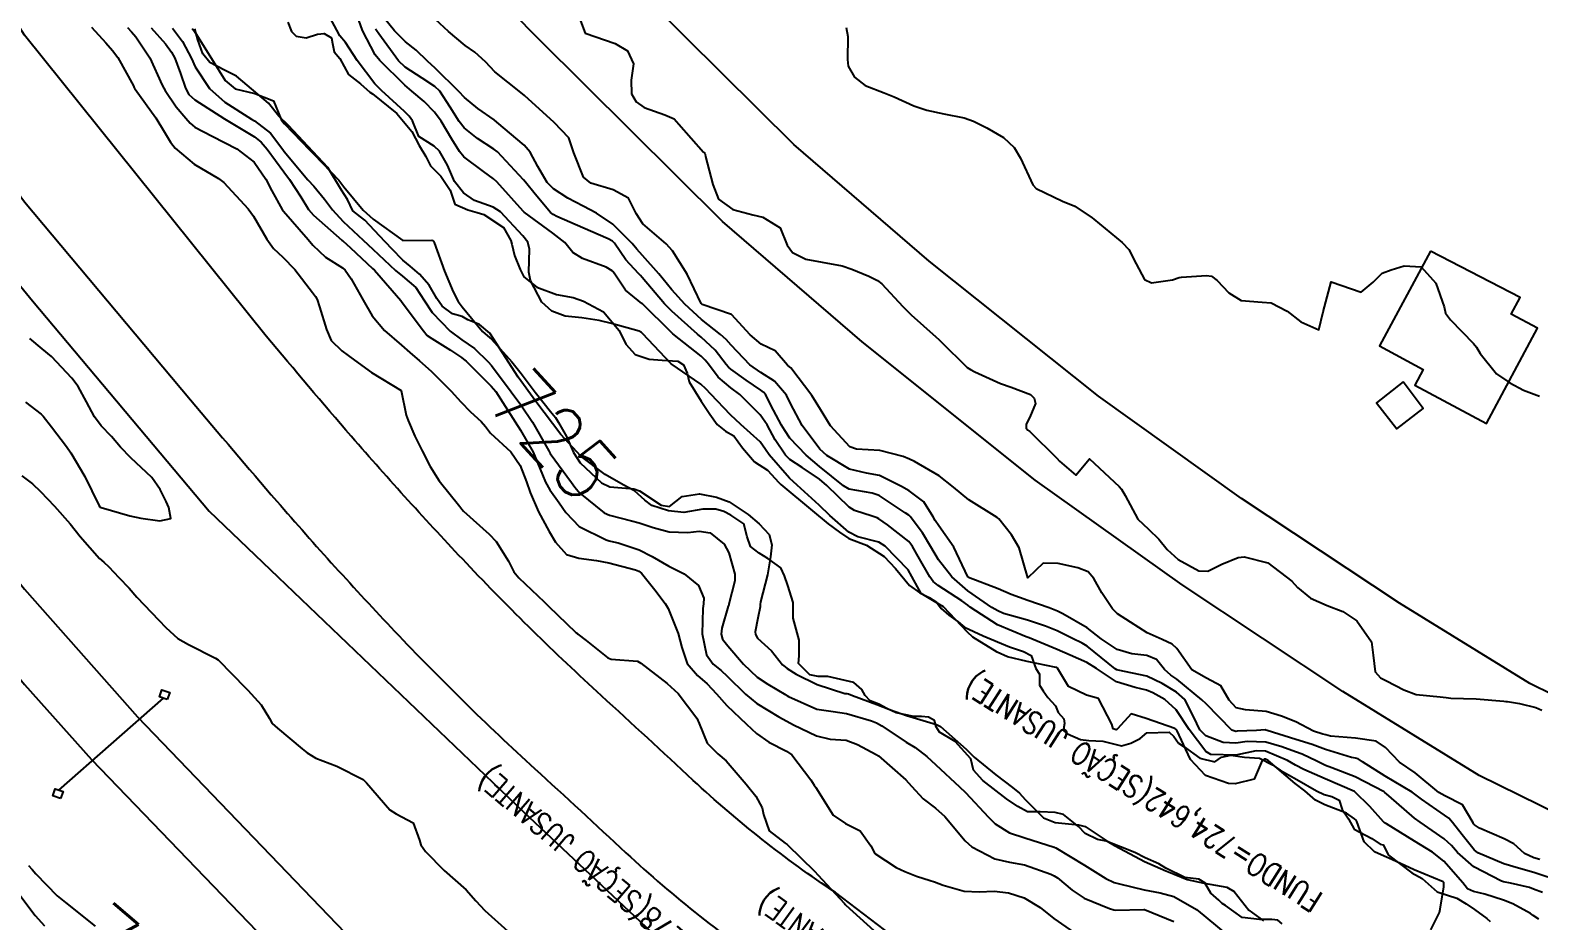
# Model space of a CAD drawing. Header units: metres. Extents: x 307586 to 320046, y 7427249 to 7434250.
# Drawn here: x 314545.3 to 314646, y 7432156.1 to 7432215.6 of the extents above; entities that cross this region are included whole.
import ezdxf
from ezdxf.enums import TextEntityAlignment as Align

# ---------------------------------------------------------------- set-up
doc = ezdxf.new("R2010")
doc.units = ezdxf.units.M
doc.header["$MEASUREMENT"] = 0
for name, color, linetype in [('Cotas', 45, 'Continuous'), ('Curvas de Nivel 1m', 11, 'Continuous'), ('Curvas de Nivel 5m', 15, 'Continuous'), ('Divisa', 42, 'FENCELINE2'), ('Edificações', 30, 'Continuous'), ('Hidrografia', 140, 'Continuous'), ('Linha Férrea', 20, 'Continuous'), ('Portico', 45, 'Continuous'), ('TEXTO', 45, 'Continuous'), ('Vias Primárias', 230, 'Continuous')]:
    doc.layers.add(name, color=color, linetype=linetype)
doc.styles.add('ROMANS', font='romans', dxfattribs={"height": 0.2})
doc.styles.add('Style-STANDARD', font='STANDARD.shx')
doc.linetypes.add('FENCELINE2', pattern='A,0.25,-0.1,[132,ltypeshp.shx,S=0.1,R=0,X=-0.1,Y=0],-0.1,1', length=1.45)

msp = doc.modelspace()

# ---------------------------------------------------------------- linework, layer by layer
at = {"layer": 'Curvas de Nivel 1m', "flags": 128}
for points, elevation in [([(314638.8, 7432155.51), (314639.39, 7432156.68), (314639.43, 7432156.89), (314639.66, 7432158.38), (314639.67, 7432158.68), (314639.63, 7432158.72), (314637.68, 7432159.53), (314636.19, 7432160.21), (314635.69, 7432160.44), (314635.05, 7432160.73), (314634.34, 7432161.38), (314633.86, 7432162.75), (314633.81, 7432162.84), (314633.71, 7432162.92), (314633.18, 7432163.3), (314631.72, 7432163.86), (314631.11, 7432164.16), (314630.38, 7432164.79), (314629.74, 7432165.28), (314627.93, 7432166.82), (314627.76, 7432166.91), (314627.68, 7432166.91), (314627.55, 7432166.82), (314627, 7432165.58), (314625.74, 7432165.25), (314625.3, 7432165.29), (314623.75, 7432165.81), (314622.75, 7432166.88), (314621.83, 7432168.84), (314621.8, 7432168.89), (314621.78, 7432168.91), (314621.71, 7432168.96), (314619.79, 7432169.63), (314618.8, 7432169.93), (314617.89, 7432168.94), (314617.84, 7432168.88), (314617.78, 7432168.86), (314617.6, 7432168.94), (314617.49, 7432169.24), (314616.62, 7432170.95), (314615.82, 7432171.19), (314614.6, 7432171.75), (314613.88, 7432172.99), (314613.85, 7432173.01), (314613.83, 7432173.02), (314613.79, 7432173.03), (314611.84, 7432173.42), (314610.54, 7432173.73), (314609.84, 7432174.04), (314608.23, 7432175.06), (314607.86, 7432175.38), (314606.27, 7432177.08), (314605.89, 7432177.31), (314604.76, 7432177.96), (314604.15, 7432179.11), (314603.91, 7432179.55), (314602.37, 7432181.13), (314601.94, 7432181.39), (314600.55, 7432181.76), (314599.94, 7432182.05), (314598.66, 7432183.17), (314597.96, 7432183.87), (314596.5, 7432185.19), (314595.98, 7432185.67), (314594.61, 7432187.22), (314594.37, 7432187.59), (314594.01, 7432188.09), (314592.73, 7432189.24), (314592.03, 7432189.89), (314590.73, 7432191.27), (314590.4, 7432191.62), (314590.06, 7432191.94), (314588.07, 7432193.3), (314586.17, 7432195.32), (314586.09, 7432195.39), (314585.94, 7432195.48), (314584.1, 7432196), (314583.26, 7432196.2), (314582.11, 7432196.36), (314581, 7432196.49), (314580.11, 7432196.81), (314579.44, 7432197.41), (314578.69, 7432198.86), (314578.58, 7432199.42), (314578.62, 7432200.95), (314578.51, 7432201.42), (314578.17, 7432201.84), (314576.67, 7432203.44), (314576.2, 7432203.76), (314574.95, 7432204.21), (314574.21, 7432204.71), (314573.6, 7432205.48), (314573.14, 7432206.57), (314572.6, 7432207.49), (314572.25, 7432207.83), (314571.22, 7432208.48), (314570.8, 7432209.51), (314570.59, 7432209.84), (314570.27, 7432210.14), (314568.74, 7432211.54), (314568.29, 7432211.99), (314567.1, 7432213.55), (314566.32, 7432214.75), (314565.96, 7432215.2), (314565.76, 7432215.57), (314565.01, 7432216.93)], 724), ([(314647.5, 7432158.75), (314645.67, 7432159.34), (314644.66, 7432159.63), (314643.68, 7432159.93), (314641.95, 7432160.65), (314641.69, 7432160.85), (314640.89, 7432161.85), (314640.25, 7432162.67), (314640, 7432162.96), (314639.72, 7432163.17), (314638.18, 7432164.24), (314637.73, 7432164.58), (314637.55, 7432164.7), (314635.75, 7432165.78), (314634.23, 7432166.74), (314633.95, 7432166.93), (314633.77, 7432166.98), (314633.51, 7432167.01), (314631.77, 7432167.56), (314630.87, 7432167.88), (314629.78, 7432168.22), (314627.88, 7432168.82), (314627.78, 7432168.85), (314627.75, 7432168.86), (314627.15, 7432168.83), (314625.86, 7432168.77), (314625.78, 7432168.76), (314625.71, 7432168.77), (314625.51, 7432168.84), (314623.81, 7432170.6), (314623.52, 7432170.87), (314621.83, 7432172.25), (314621.44, 7432172.51), (314621.02, 7432172.9), (314620.48, 7432173.55), (314619.84, 7432173.83), (314618.83, 7432173.95), (314617.85, 7432174.23), (314616.79, 7432174.95), (314615.86, 7432175.68), (314614.24, 7432176.62), (314613.88, 7432176.78), (314613.31, 7432177), (314611.89, 7432177.49), (314610.78, 7432177.91), (314609.9, 7432178.28), (314607.92, 7432179.04), (314607.9, 7432179.05), (314607.88, 7432179.09), (314606.95, 7432181.07), (314605.95, 7432182.48), (314605.7, 7432182.83), (314605.57, 7432183.09), (314604.95, 7432184.09), (314603.97, 7432184.82), (314603.45, 7432185.12), (314601.98, 7432185.84), (314601.13, 7432186), (314599.99, 7432186.26), (314598.46, 7432187.18), (314598.01, 7432187.61), (314596.82, 7432189.19), (314596.04, 7432190.64), (314595.77, 7432191.2), (314594.98, 7432192.14), (314594.07, 7432192.72), (314593.32, 7432193.24), (314592.09, 7432194.55), (314591.76, 7432194.92), (314591.38, 7432195.26), (314590.11, 7432196.25), (314588.98, 7432197.29), (314588.13, 7432198.24), (314587.25, 7432199.31), (314586.16, 7432200.54), (314585.79, 7432200.96), (314585.48, 7432201.33), (314584.18, 7432202.63), (314583.09, 7432203.36), (314582.2, 7432203.82), (314581.17, 7432204.35), (314580.21, 7432204.97), (314579.8, 7432205.4), (314579.18, 7432206.46), (314578.66, 7432207.42), (314578.25, 7432207.89), (314576.44, 7432209.44), (314576.26, 7432209.58), (314575.17, 7432210.35), (314574.28, 7432211.08), (314573.9, 7432211.47), (314572.31, 7432213.03), (314571.81, 7432213.5), (314571.04, 7432214.23), (314570.33, 7432214.8), (314569.61, 7432215.53), (314568.36, 7432217.06)], 727), ([(314581.58, 7432217.38), (314582.33, 7432215.37), (314584.33, 7432214.68), (314585.17, 7432214.19), (314585.56, 7432213.33), (314585.4, 7432212.23), (314585.42, 7432211.33), (314585.74, 7432210.79), (314586.27, 7432210.41), (314587.66, 7432209.92), (314588.27, 7432209.66), (314588.59, 7432209.3), (314590.24, 7432207.43), (314590.32, 7432207.36), (314590.35, 7432207.28), (314590.38, 7432207.13), (314590.86, 7432205.27), (314591.24, 7432204.3), (314592.2, 7432203.61), (314593.53, 7432203.24), (314594.19, 7432203.09), (314595.36, 7432202.38), (314595.83, 7432201.21), (314596.17, 7432200.74), (314597.07, 7432200.28), (314598.16, 7432200.08), (314599.49, 7432199.83), (314600.15, 7432199.61), (314601.28, 7432199.14), (314601.86, 7432198.85), (314602.14, 7432198.63), (314603.55, 7432197.12), (314604.11, 7432196.57), (314605.76, 7432195.09), (314605.94, 7432194.93), (314606.09, 7432194.78), (314607.85, 7432193.06), (314608.07, 7432192.91), (314608.36, 7432192.77), (314610.06, 7432191.99), (314610.77, 7432191.74), (314612.06, 7432191.26), (314612.31, 7432191.01), (314612.4, 7432190.65), (314612.03, 7432189.73), (314611.78, 7432189.26), (314611.78, 7432189.01), (314611.89, 7432188.88), (314612.02, 7432188.78), (314613.83, 7432186.99), (314614, 7432186.81), (314615.09, 7432185.87), (314616, 7432186.96), (314617.98, 7432185.12), (314618.15, 7432184.94), (314618.4, 7432184.5), (314619.24, 7432182.93), (314619.95, 7432182.26), (314620.63, 7432181.6), (314621.19, 7432180.9), (314621.92, 7432180.24), (314623.31, 7432179.48), (314623.91, 7432179.45), (314624.85, 7432179.92), (314625.93, 7432180.37), (314626.34, 7432180.42), (314627.92, 7432180.01), (314629.51, 7432178.8), (314629.9, 7432178.37), (314630.76, 7432177.66), (314631.89, 7432177.17), (314632.93, 7432176.76), (314633.87, 7432176.15), (314634.84, 7432174.74), (314634.96, 7432173.85), (314635.08, 7432172.73), (314635.45, 7432172.34), (314635.83, 7432172.13), (314637, 7432171.53), (314637.82, 7432171.23), (314639.43, 7432171.07), (314639.82, 7432171.02), (314640.13, 7432170.99), (314641.82, 7432170.94), (314643.67, 7432170.78), (314643.81, 7432170.76), (314643.93, 7432170.75), (314644.73, 7432170.62), (314645.81, 7432170.36), (314646.22, 7432170.18)], 728), ([(314646.07, 7432160.22), (314645.69, 7432160.31), (314645.06, 7432160.61), (314644.34, 7432161.26), (314643.7, 7432161.58), (314642.05, 7432162.3), (314641.71, 7432162.53), (314641.65, 7432162.59), (314641.62, 7432162.65), (314640.91, 7432163.85), (314639.73, 7432164.45), (314639.34, 7432164.68), (314637.75, 7432165.99), (314636.71, 7432166.71), (314635.77, 7432167.68), (314635.16, 7432168.12), (314633.78, 7432168.32), (314632.11, 7432168.44), (314631.78, 7432168.53), (314631.59, 7432168.58), (314630.97, 7432168.78), (314629.79, 7432169.41), (314628.83, 7432169.77), (314627.8, 7432170.08), (314626.43, 7432170.21), (314625.81, 7432170.34), (314625.34, 7432170.85), (314624.78, 7432171.81), (314623.83, 7432172.31), (314622.84, 7432172.88), (314621.85, 7432174.3), (314621.54, 7432174.59), (314620.87, 7432174.9), (314619.86, 7432175.34), (314618.75, 7432176.05), (314617.88, 7432176.62), (314617.54, 7432176.94), (314616.84, 7432178), (314616.3, 7432178.96), (314615.91, 7432179.41), (314615.22, 7432179.67), (314613.92, 7432179.98), (314612.92, 7432180), (314611.9, 7432179.01), (314611.31, 7432181.02), (314610.8, 7432181.88), (314609.95, 7432182.96), (314609.84, 7432183.04), (314607.96, 7432184.23), (314606.93, 7432185.07), (314605.98, 7432185.82), (314604.32, 7432186.78), (314604, 7432186.93), (314603.57, 7432187.11), (314602.01, 7432187.51), (314600.45, 7432187.6), (314600.01, 7432187.76), (314598.71, 7432189.17), (314598.04, 7432190.24), (314597.47, 7432191.19), (314596.07, 7432193.02), (314595.97, 7432193.1), (314595.85, 7432193.2), (314595.02, 7432194.16), (314594.09, 7432194.6), (314593.35, 7432195.24), (314592.11, 7432196.6), (314590.15, 7432197.26), (314590.12, 7432197.27), (314590.08, 7432197.32), (314589.15, 7432199.29), (314588.17, 7432200.85), (314587.74, 7432201.3), (314586.18, 7432202.64), (314585.73, 7432203.33), (314585.22, 7432204.35), (314584.21, 7432204.92), (314582.72, 7432205.36), (314582.22, 7432205.76), (314581.58, 7432207.38), (314581.25, 7432208.39), (314580.26, 7432209.4), (314578.28, 7432211.22), (314578.03, 7432211.42), (314576.3, 7432212.78), (314575.69, 7432213.45), (314574.97, 7432214.11), (314574.32, 7432214.54), (314573.21, 7432215.48), (314572.34, 7432216.29)], 728), ([(314549.38, 7432215.77), (314550.32, 7432214.73), (314550.78, 7432214.22), (314551.12, 7432213.75), (314552.17, 7432211.85), (314552.22, 7432211.73), (314552.24, 7432211.69), (314552.28, 7432211.64), (314553.67, 7432209.72), (314554.25, 7432208.76), (314554.64, 7432208.1), (314554.96, 7432207.7), (314556.23, 7432206.62), (314557.85, 7432205.66), (314558.21, 7432205.41), (314559.83, 7432203.64), (314560.19, 7432203.16), (314561.08, 7432201.63), (314561.53, 7432201), (314562.15, 7432200.42), (314562.95, 7432199.6), (314564.13, 7432198.06), (314564.32, 7432197.79), (314564.43, 7432197.59), (314564.6, 7432197.1), (314565.06, 7432195.58), (314565.38, 7432194.86), (314566.08, 7432194.17), (314566.94, 7432193.55), (314568.06, 7432192.73), (314570.04, 7432191.52), (314570.39, 7432189.88), (314570.51, 7432189.51), (314570.96, 7432188.46), (314571.44, 7432187.5), (314571.99, 7432186.44), (314572.58, 7432185.48), (314573.96, 7432183.78), (314574.09, 7432183.6), (314574.21, 7432183.47), (314575.93, 7432181.93), (314576.39, 7432181.44), (314577.21, 7432180.13), (314577.57, 7432179.42), (314577.9, 7432179.02), (314579.6, 7432177.4), (314579.88, 7432177.13), (314581.72, 7432175.37), (314581.79, 7432175.31), (314581.85, 7432175.25), (314582.39, 7432174.82), (314583.84, 7432173.67), (314584.07, 7432173.58), (314585.83, 7432173.44), (314586.06, 7432173.32), (314587.82, 7432171.96), (314588.55, 7432171.29), (314589.79, 7432169.65), (314589.95, 7432169.28), (314590.49, 7432167.98), (314591.19, 7432167.26), (314591.76, 7432166.79), (314593.08, 7432165.24), (314593.72, 7432164.43), (314594.15, 7432163.65), (314594.24, 7432163.22), (314594.61, 7432162.12), (314595.69, 7432161.3), (314595.82, 7432161.2), (314597.67, 7432159.4), (314597.88, 7432159.18), (314599.64, 7432157.27), (314599.7, 7432157.21), (314599.75, 7432157.16), (314601.62, 7432155.47)], 728), ([(314551.77, 7432215.74), (314552.05, 7432215.45), (314552.33, 7432215.12), (314553.27, 7432213.72), (314554.09, 7432211.91), (314554.19, 7432211.71), (314554.28, 7432211.54), (314555.03, 7432210.46), (314555.68, 7432209.69), (314555.95, 7432209.37), (314556.26, 7432209.1), (314557.42, 7432208.5), (314558.25, 7432208.08), (314559.08, 7432207.65), (314560.23, 7432206.76), (314561.01, 7432205.63), (314561.42, 7432204.84), (314562.11, 7432203.61), (314562.19, 7432203.5), (314563.84, 7432201.59), (314564.16, 7432201.22), (314565, 7432200.42), (314566.14, 7432199.7), (314566.31, 7432199.56), (314566.72, 7432198.97), (314567.51, 7432197.55), (314568.11, 7432196.51), (314568.93, 7432195.53), (314570.08, 7432194.54), (314570.63, 7432194.06), (314571.28, 7432193.5), (314572.06, 7432192.81), (314573.38, 7432191.48), (314574.04, 7432190.76), (314574.67, 7432190.1), (314575.39, 7432189.45), (314575.68, 7432189.11), (314576.02, 7432188.68), (314577.37, 7432187.43), (314577.99, 7432186.51), (314578.41, 7432185.42), (314578.67, 7432184.71), (314579.22, 7432183.41), (314579.93, 7432182.1), (314580.35, 7432181.39), (314581.09, 7432180.56), (314581.91, 7432180.32), (314583.09, 7432180.18), (314583.91, 7432180.01), (314585.69, 7432179.54), (314585.91, 7432179.46), (314586.09, 7432179.32), (314586.99, 7432178.21), (314587.68, 7432177.3), (314587.88, 7432176.96), (314588.55, 7432175.29), (314588.78, 7432174.36), (314589.14, 7432173.29), (314589.83, 7432172.5), (314590.48, 7432171.93), (314591.11, 7432171.26), (314591.8, 7432170.48), (314593.1, 7432169.24), (314593.78, 7432168.62), (314594.59, 7432168.04), (314595.77, 7432167.44), (314596.13, 7432167.2), (314597.4, 7432165.52), (314597.63, 7432165.18), (314597.73, 7432165.01), (314598.89, 7432163.17), (314599.71, 7432162.61), (314600.69, 7432162.13), (314601.4, 7432161.13), (314601.68, 7432160.6), (314603.1, 7432159.68), (314603.67, 7432159.4), (314604.46, 7432159.1), (314605.38, 7432158.81), (314605.66, 7432158.71), (314606.23, 7432158.5), (314607.65, 7432158.1), (314608.64, 7432158.06), (314609.65, 7432158.09), (314610.61, 7432157.98), (314611.65, 7432157.64), (314612.71, 7432157), (314613.63, 7432156.26), (314615.52, 7432154.96)], 727), ([(314553.35, 7432215.72), (314554.32, 7432214.65), (314554.72, 7432214.11), (314554.94, 7432213.7), (314555.32, 7432212.68), (314555.64, 7432211.69), (314555.87, 7432211.28), (314556.28, 7432210.92), (314558.26, 7432209.66), (314560.25, 7432208.45), (314560.71, 7432208.09), (314561.09, 7432207.63), (314562.22, 7432206.12), (314562.6, 7432205.61), (314563.35, 7432204.45), (314563.87, 7432203.59), (314564.19, 7432203.23), (314566.09, 7432201.56), (314566.13, 7432201.53), (314566.16, 7432201.5), (314566.67, 7432201.05), (314568.14, 7432199.67), (314568.27, 7432199.54), (314569.45, 7432198.2), (314570.03, 7432197.52), (314570.12, 7432197.4), (314571.53, 7432195.5), (314571.79, 7432195.2), (314572.09, 7432194.98), (314573.35, 7432194.21), (314574.08, 7432193.72), (314574.22, 7432193.61), (314574.38, 7432193.47), (314576.05, 7432191.81), (314576.36, 7432191.44), (314576.99, 7432190.48), (314577.65, 7432189.42), (314578.02, 7432188.87), (314578.86, 7432187.41), (314579.49, 7432185.89), (314579.68, 7432185.4), (314579.97, 7432184.89), (314580.6, 7432184.03), (314581.04, 7432183.38), (314581.94, 7432182.43), (314583.74, 7432181.54), (314583.93, 7432181.48), (314584.03, 7432181.45), (314584.53, 7432181.34), (314585.93, 7432180.89), (314586.8, 7432180.43), (314587.91, 7432179.8), (314588.94, 7432179.29), (314589.9, 7432178.49), (314590.26, 7432177.65), (314590.24, 7432177.27), (314590.19, 7432176.96), (314590.15, 7432175.28), (314590.44, 7432173.87), (314590.89, 7432173.26), (314591.41, 7432172.83), (314591.82, 7432172.44), (314593.03, 7432171.24), (314593.8, 7432170.63), (314595.26, 7432169.74), (314595.79, 7432169.45), (314596.24, 7432169.2), (314597.78, 7432168.46), (314598.7, 7432168.25), (314599.77, 7432168.18), (314600.51, 7432167.89), (314601.76, 7432167.23), (314601.92, 7432167.13), (314603.74, 7432165.52), (314604.13, 7432165.1), (314604.9, 7432164.27), (314605.72, 7432163.64), (314606.34, 7432163.07), (314607.7, 7432161.46), (314608.15, 7432161.06), (314609.68, 7432160.25), (314610.67, 7432160.03), (314611.68, 7432159.86), (314613.42, 7432159.24), (314613.66, 7432159.13), (314613.87, 7432158.99), (314614.85, 7432158.16), (314615.65, 7432157.62), (314617.35, 7432156.94), (314617.64, 7432156.85), (314617.75, 7432156.83), (314619.64, 7432156.88), (314619.68, 7432156.88), (314621.63, 7432156.08)], 726), ([(314556.1, 7432215.68), (314556.21, 7432215.56), (314556.33, 7432215.36), (314557.39, 7432213.67), (314558.29, 7432212.21), (314558.97, 7432211.65), (314560.28, 7432211.34), (314561.52, 7432210.86), (314562.04, 7432209.61), (314562.12, 7432209.47), (314562.26, 7432209.33), (314563.93, 7432207.59), (314564.24, 7432207.27), (314565.88, 7432205.56), (314566.03, 7432205.38), (314566.21, 7432205.11), (314567.5, 7432203.55), (314568.18, 7432202.95), (314570.16, 7432201.52), (314572.09, 7432201.56), (314572.16, 7432201.54), (314572.21, 7432201.49), (314572.25, 7432201.4), (314572.95, 7432199.48), (314573.51, 7432198.1), (314573.86, 7432197.47), (314574.12, 7432197.1), (314575.47, 7432195.45), (314575.82, 7432195.17), (314576.09, 7432194.94), (314577.44, 7432193.43), (314578.06, 7432192.65), (314578.99, 7432191.41), (314580.03, 7432190.11), (314580.35, 7432189.72), (314580.55, 7432189.39), (314581.08, 7432188.45), (314581.55, 7432187.38), (314581.99, 7432186.7), (314583.43, 7432185.36), (314583.97, 7432185.08), (314585.59, 7432184.95), (314585.97, 7432184.83), (314587.4, 7432183.87), (314587.96, 7432183.78), (314588.81, 7432184.45), (314589.97, 7432184.61), (314591.1, 7432184.39), (314591.96, 7432184.08), (314593.21, 7432183.24), (314593.95, 7432182.61), (314594.63, 7432181.91), (314594.8, 7432181.22), (314594.72, 7432180.42), (314594.5, 7432179.22), (314594.05, 7432177.4), (314594.03, 7432177.23), (314594.03, 7432177.08), (314593.87, 7432176.33), (314593.69, 7432175.4), (314593.7, 7432175.23), (314593.85, 7432174.99), (314594.77, 7432174.15), (314595.5, 7432173.21), (314595.69, 7432173.06), (314595.83, 7432172.97), (314596.43, 7432172.59), (314597.82, 7432171.89), (314599.67, 7432171.3), (314599.81, 7432171.29), (314599.92, 7432171.26), (314600.19, 7432171.15), (314601.8, 7432170.56), (314602.72, 7432170.2), (314603.79, 7432169.83), (314605.58, 7432169.29), (314605.79, 7432169.23), (314606.06, 7432169.08), (314607.77, 7432167.58), (314608.31, 7432167.05), (314609.75, 7432165.86), (314610.87, 7432165.02), (314611.34, 7432164.63), (314611.72, 7432164.22), (314612.93, 7432163), (314613.71, 7432162.69), (314615.27, 7432162.53), (314615.71, 7432162.41), (314617.2, 7432161.44), (314617.69, 7432161.14), (314618.05, 7432160.94), (314619.68, 7432160.08), (314621.11, 7432159.46), (314621.67, 7432159.24), (314622.54, 7432158.88), (314623.66, 7432158.62), (314625.19, 7432158.37), (314625.66, 7432158.07), (314626.65, 7432156.83), (314627.63, 7432156.11)], 724), ([(314646.25, 7432158), (314645.66, 7432158.24), (314645.38, 7432158.33), (314644.11, 7432158.62), (314643.66, 7432158.72), (314643.53, 7432158.76), (314641.68, 7432159.71), (314640.59, 7432160.67), (314640.18, 7432161.15), (314639.7, 7432161.6), (314638.08, 7432162.7), (314637.72, 7432162.97), (314635.99, 7432164.46), (314635.73, 7432164.68), (314635.71, 7432164.7), (314635.69, 7432164.72), (314633.75, 7432165.72), (314632.2, 7432166.32), (314631.76, 7432166.49), (314631.18, 7432166.78), (314630.22, 7432167.24), (314629.77, 7432167.4), (314628.86, 7432167.72), (314627.78, 7432168.05), (314626.53, 7432168.08), (314625.77, 7432167.97), (314624.93, 7432168.01), (314623.78, 7432168.46), (314623.38, 7432168.87), (314622.97, 7432169.7), (314622.38, 7432170.88), (314621.82, 7432171.39), (314620.87, 7432171.95), (314619.83, 7432172.44), (314617.93, 7432172.84), (314617.83, 7432172.87), (314617.72, 7432172.94), (314615.85, 7432174.45), (314615.53, 7432174.65), (314614.87, 7432174.97), (314613.86, 7432175.47), (314613.08, 7432175.79), (314611.87, 7432176.18), (314610.27, 7432176.64), (314609.88, 7432176.8), (314609.48, 7432177.04), (314607.89, 7432178.15), (314606.82, 7432179.07), (314605.92, 7432180.22), (314605.41, 7432181.09), (314604.85, 7432182.01), (314604.04, 7432183.11), (314604, 7432183.16), (314603.95, 7432183.2), (314603.71, 7432183.36), (314601.97, 7432184.5), (314601.5, 7432184.66), (314599.97, 7432184.94), (314599.59, 7432185.16), (314597.99, 7432186.45), (314597.1, 7432187.19), (314596.01, 7432188.34), (314595.66, 7432188.85), (314595.45, 7432189.21), (314594.73, 7432190.54), (314594.39, 7432191.22), (314594.24, 7432191.41), (314594.06, 7432191.55), (314593.09, 7432192.21), (314592.07, 7432192.94), (314591.9, 7432193.08), (314591.76, 7432193.25), (314591.02, 7432194.2), (314590.09, 7432195.07), (314589.84, 7432195.28), (314588.12, 7432196.81), (314587.64, 7432197.3), (314586.14, 7432199.07), (314586.02, 7432199.2), (314585.9, 7432199.32), (314585.06, 7432200.25), (314584.29, 7432201.35), (314584.16, 7432201.48), (314583.88, 7432201.64), (314582.18, 7432202.38), (314580.45, 7432203.14), (314580.19, 7432203.27), (314580.03, 7432203.4), (314578.99, 7432204.62), (314578.35, 7432205.42), (314578.22, 7432205.57), (314576.47, 7432207.44), (314576.24, 7432207.63), (314575.15, 7432208.35), (314574.26, 7432209.05), (314573.92, 7432209.47), (314573.32, 7432210.43), (314572.62, 7432211.49), (314572.29, 7432211.81), (314571.44, 7432212.36), (314570.31, 7432213.1), (314569.87, 7432213.52), (314568.55, 7432215.32), (314568.39, 7432215.54), (314568.33, 7432215.63)], 726), ([(314599.76, 7432215.74), (314599.88, 7432215.16), (314599.86, 7432213.62), (314599.9, 7432213.16), (314600.31, 7432212.44), (314601.03, 7432211.88), (314602.3, 7432211.38), (314602.96, 7432211.12), (314604.28, 7432210.53), (314605.14, 7432210.24), (314606.28, 7432209.99), (314607.63, 7432209.71), (314608.27, 7432209.5), (314609.16, 7432209.05), (314610.26, 7432208.4), (314610.97, 7432207.75), (314611.4, 7432207.02), (314612.22, 7432205.24), (314612.45, 7432205.01), (314614.2, 7432204.16), (314615.04, 7432203.82), (314616.19, 7432203.05), (314616.29, 7432202.96), (314618.18, 7432201.39), (314618.64, 7432200.94), (314619.12, 7432199.97), (314619.68, 7432198.92), (314620.14, 7432198.71), (314621.55, 7432198.9), (314621.99, 7432199.05), (314622.15, 7432199.08), (314623.82, 7432199.2), (314624.15, 7432199.14), (314624.54, 7432198.86), (314625.31, 7432198.03), (314626.13, 7432197.53), (314627.55, 7432197.41), (314628.13, 7432197.37), (314629.21, 7432196.81), (314630.11, 7432196.11), (314631.33, 7432195.56), (314631.62, 7432196.78), (314632.14, 7432198.77), (314634.14, 7432198.08), (314634.94, 7432198.74), (314635.55, 7432199.34), (314636.16, 7432199.57), (314637.02, 7432199.85), (314638.16, 7432199.77), (314639.14, 7432198.69), (314639.7, 7432197.11), (314639.79, 7432196.68), (314640.12, 7432196.24), (314641.65, 7432194.66), (314641.84, 7432194.4), (314642.09, 7432193.98), (314643.18, 7432192.64), (314644.07, 7432192.04), (314644.99, 7432191.54), (314646.06, 7432191.14)], 727), ([(314544.97, 7432190.75), (314546.02, 7432189.94), (314546.14, 7432189.8), (314546.71, 7432189.1), (314547.71, 7432187.78), (314548, 7432187.36), (314548.93, 7432185.77), (314549.86, 7432183.86), (314549.93, 7432183.76), (314549.95, 7432183.74), (314550.01, 7432183.7), (314551.94, 7432183.15), (314552.67, 7432183), (314553.94, 7432182.81), (314554.67, 7432182.97), (314554.54, 7432183.7), (314554.35, 7432184.1), (314553.96, 7432184.9), (314553.39, 7432185.72), (314551.99, 7432187.02), (314551.31, 7432187.74), (314550.7, 7432188.44), (314550.02, 7432189.15), (314549.56, 7432189.76), (314549.04, 7432190.76), (314548.48, 7432191.78), (314548.05, 7432192.34), (314546.69, 7432193.79), (314546.08, 7432194.31), (314545.25, 7432194.98)], 728), ([(314544.71, 7432185.82), (314545.44, 7432185.28), (314545.96, 7432184.77), (314546.89, 7432183.79), (314547.94, 7432182.61), (314548.61, 7432181.77), (314549.91, 7432180.31), (314550.2, 7432180.05), (314550.52, 7432179.75), (314551.19, 7432179.04), (314551.89, 7432178.33), (314552.4, 7432177.72), (314553.86, 7432176.18), (314554.34, 7432175.7), (314555.13, 7432174.97), (314555.84, 7432174.57), (314557.66, 7432173.66), (314557.83, 7432173.53), (314559.68, 7432171.64), (314559.8, 7432171.52), (314560.7, 7432170.53), (314561.25, 7432169.62), (314561.44, 7432169.28), (314561.78, 7432168.97), (314563.44, 7432167.59), (314563.76, 7432167.32), (314564.36, 7432166.97), (314565.75, 7432166.43), (314567.5, 7432165.54), (314567.73, 7432165.33), (314569.29, 7432163.52), (314569.71, 7432163.26), (314570.86, 7432162.66), (314571.27, 7432161.5), (314571.37, 7432161.18), (314571.68, 7432160.75), (314572.93, 7432159.48), (314573.66, 7432158.84), (314574.38, 7432158.19), (314575.03, 7432157.45), (314575.63, 7432156.8), (314577.16, 7432155.42)], 729), ([(314544.59, 7432157.82), (314545.62, 7432156.48), (314546.23, 7432155.79)], 731)]:
    msp.add_lwpolyline(points, dxfattribs=dict(at, elevation=elevation))
at = {"layer": 'Curvas de Nivel 5m', "flags": 128}
for points, elevation in [([(314646.01, 7432156.22), (314645.64, 7432156.47), (314645.46, 7432156.6), (314644.28, 7432157.26), (314643.65, 7432157.5), (314642.4, 7432157.9), (314641.66, 7432158.08), (314641.25, 7432158.25), (314640.93, 7432158.66), (314639.68, 7432160.1), (314638.91, 7432160.69), (314637.7, 7432161.44), (314635.84, 7432162.59), (314635.71, 7432162.65), (314635.68, 7432162.68), (314635.64, 7432162.72), (314634.73, 7432163.74), (314633.73, 7432164.73), (314633.7, 7432164.75), (314631.75, 7432165.59), (314630.32, 7432166.22), (314629.76, 7432166.5), (314629.24, 7432166.81), (314627.77, 7432167.44), (314627.13, 7432167.47), (314625.77, 7432167.18), (314624.11, 7432167.21), (314623.77, 7432167.42), (314622.67, 7432168.88), (314621.8, 7432170.19), (314621.03, 7432170.9), (314620.23, 7432171.33), (314619.82, 7432171.52), (314619.06, 7432171.69), (314617.82, 7432172.08), (314616.47, 7432172.95), (314615.84, 7432173.36), (314614.72, 7432173.86), (314613.85, 7432174.23), (314611.98, 7432175.01), (314611.85, 7432175.05), (314611.79, 7432175.08), (314609.87, 7432175.87), (314608.04, 7432177.06), (314607.88, 7432177.18), (314607.48, 7432177.47), (314605.9, 7432178.51), (314605.57, 7432178.76), (314605.34, 7432179.09), (314604.58, 7432180.44), (314604.18, 7432181.11), (314604.09, 7432181.26), (314603.94, 7432181.43), (314602.53, 7432182.54), (314601.95, 7432182.96), (314601.84, 7432183.02), (314601.5, 7432183.14), (314600.31, 7432183.51), (314599.96, 7432183.72), (314598.46, 7432185.18), (314597.98, 7432185.59), (314596.82, 7432186.37), (314596, 7432186.91), (314595.71, 7432187.2), (314595.03, 7432188.23), (314594.48, 7432189.22), (314594.03, 7432189.89), (314592.66, 7432191.24), (314592.06, 7432191.69), (314591.21, 7432192.41), (314590.56, 7432193.27), (314590.35, 7432193.55), (314590.08, 7432193.81), (314588.19, 7432195.3), (314588.09, 7432195.39), (314586.14, 7432197.32), (314586.12, 7432197.33), (314585.02, 7432198.22), (314584.27, 7432199.35), (314584.22, 7432199.43), (314584.14, 7432199.5), (314583.74, 7432199.76), (314582.15, 7432200.33), (314581.51, 7432200.73), (314580.98, 7432201.39), (314580.17, 7432202.03), (314578.26, 7432203.42), (314578.19, 7432203.48), (314576.44, 7432205.44), (314576.22, 7432205.65), (314575.54, 7432206.14), (314574.24, 7432207.12), (314573.94, 7432207.47), (314573.44, 7432208.29), (314572.71, 7432209.49), (314572.27, 7432210.1), (314571.59, 7432210.81), (314570.76, 7432211.51), (314570.29, 7432211.91), (314568.62, 7432213.54), (314568.32, 7432213.93), (314567.47, 7432215.55), (314566.98, 7432216.93)], 725), ([(314554.78, 7432215.7), (314555.44, 7432214.81), (314556.04, 7432213.68), (314556.3, 7432213.12), (314557.24, 7432211.67), (314558.27, 7432210.77), (314560.05, 7432209.64), (314560.26, 7432209.51), (314561.32, 7432208.69), (314562.15, 7432207.61), (314562.24, 7432207.48), (314563.82, 7432205.59), (314564.21, 7432205.15), (314564.92, 7432204.3), (314565.47, 7432203.57), (314566.18, 7432202.79), (314567.52, 7432201.55), (314568.16, 7432200.96), (314569.68, 7432199.52), (314570.14, 7432199.15), (314571.02, 7432198.4), (314571.6, 7432197.5), (314572.11, 7432196.73), (314573.31, 7432195.48), (314574.09, 7432194.9), (314574.95, 7432194.32), (314575.86, 7432193.44), (314576.07, 7432193.18), (314577.39, 7432191.43), (314578.03, 7432190.55), (314578.82, 7432189.41), (314579.91, 7432187.5), (314579.96, 7432187.4), (314580, 7432187.32), (314581.43, 7432185.38), (314581.65, 7432185.06), (314581.97, 7432184.67), (314583.6, 7432183.35), (314583.95, 7432183.2), (314585.43, 7432182.81), (314585.95, 7432182.68), (314586.88, 7432182.37), (314587.94, 7432182.09), (314589.19, 7432182.04), (314589.94, 7432182.13), (314590.69, 7432182.02), (314591.61, 7432181.25), (314591.92, 7432180.68), (314592.33, 7432179.25), (314592.33, 7432178.82), (314591.93, 7432177.25), (314591.92, 7432177.22), (314591.88, 7432177.11), (314591.46, 7432175.66), (314591.42, 7432175.26), (314591.51, 7432174.92), (314591.85, 7432174.47), (314592.91, 7432173.24), (314593.82, 7432172.38), (314594.52, 7432171.92), (314595.73, 7432171.2), (314595.81, 7432171.15), (314595.92, 7432171.09), (314597.8, 7432170.24), (314598.89, 7432170.08), (314599.79, 7432169.95), (314601.46, 7432169.47), (314601.79, 7432169.34), (314602.15, 7432169.13), (314603.77, 7432168.05), (314604.36, 7432167.69), (314605.15, 7432167.09), (314605.75, 7432166.53), (314607.34, 7432165.06), (314607.73, 7432164.68), (314609.27, 7432163.04), (314609.71, 7432162.59), (314610.66, 7432161.99), (314611.7, 7432161.66), (314613.64, 7432161.04), (314613.69, 7432161.03), (314613.72, 7432161.02), (314613.77, 7432160.99), (314615.68, 7432159.83), (314617.1, 7432158.95), (314617.66, 7432158.68), (314618.01, 7432158.58), (314619.66, 7432158.18), (314620.73, 7432157.98), (314621.65, 7432157.73), (314623.16, 7432156.87), (314623.64, 7432156.48), (314625.61, 7432154.84)], 725), ([(314545.16, 7432159.81), (314545.4, 7432159.54), (314545.66, 7432159.26), (314547.08, 7432157.79), (314547.64, 7432157.33), (314549.61, 7432155.75)], 730)]:
    msp.add_lwpolyline(points, dxfattribs=dict(at, elevation=elevation))
at = {"layer": 'Divisa'}
msp.add_lwpolyline([(314377.46, 7432549.46), (314387.58, 7432534.87), (314393.32, 7432520.94), (314398.38, 7432484.11), (314403.3, 7432454.19), (314405.56, 7432436.89), (314412.2, 7432414.44), (314419.7, 7432397.26), (314433.33, 7432372.33), (314447.99, 7432349.18), (314468.99, 7432315.83), (314499.77, 7432267.07), (314511.01, 7432249.95), (314526.49, 7432225.84), (314542.31, 7432201.29), (314545.43, 7432197.51), (314557.23, 7432183.47), (314578.22, 7432163.4), (314588.98, 7432153.26), (314601.24, 7432144.47)], dxfattribs=at)
at = {"layer": 'Edificações'}
for points in [[(314638.77, 7432200.82), (314635.38, 7432194.49), (314638.29, 7432192.93), (314637.73, 7432191.88), (314642.52, 7432189.31), (314645.93, 7432195.67), (314644.16, 7432196.62), (314644.76, 7432197.73)], [(314636.96, 7432192.1), (314635.17, 7432190.7), (314636.53, 7432188.95), (314638.28, 7432190.32)]]:
    msp.add_lwpolyline(points, close=True, dxfattribs=at)
at = {"layer": 'Hidrografia'}
for points in [[(314562.47, 7432216.11), (314562.72, 7432215.49), (314563.03, 7432215.18), (314563.71, 7432215.05), (314564.46, 7432215.3), (314564.9, 7432215.36), (314565.4, 7432215.05), (314565.46, 7432214.68), (314565.58, 7432214.12), (314565.96, 7432213.68), (314566.52, 7432212.62), (314567.33, 7432212), (314567.95, 7432211.44), (314568.14, 7432211.32), (314569.76, 7432210), (314570.76, 7432208.81), (314571.26, 7432207.88), (314571.69, 7432207.13), (314572.01, 7432206.51), (314572.69, 7432205.82), (314573.31, 7432204.89), (314573.63, 7432203.96), (314574.5, 7432203.58), (314575.12, 7432203.4), (314575.56, 7432203.27), (314576.87, 7432202.4), (314577.36, 7432201.53), (314577.43, 7432201.28), (314577.61, 7432200.53), (314577.99, 7432199.6), (314578.24, 7432199.1), (314579.11, 7432198.41), (314580.42, 7432197.92), (314581.54, 7432197.73), (314582.22, 7432197.48), (314583.55, 7432196.78), (314584.61, 7432195.53), (314585.04, 7432194.6), (314585.67, 7432193.91), (314586.6, 7432193.6), (314587.47, 7432193.54), (314588.53, 7432193.47), (314588.91, 7432193.23), (314589.15, 7432192.67), (314589.28, 7432192.1), (314590.09, 7432190.8), (314590.65, 7432189.93), (314591.15, 7432189.24), (314591.71, 7432188.8), (314592.27, 7432188.49), (314592.83, 7432187.68), (314593.64, 7432186.75), (314594.51, 7432186.19), (314595.26, 7432185.38), (314595.39, 7432185.25), (314597.51, 7432183.49), (314598.57, 7432182.62), (314599.32, 7432182.06), (314599.94, 7432181.63), (314601.13, 7432181.19), (314602.31, 7432180.44), (314603.06, 7432179.63), (314603.99, 7432178.51), (314604.68, 7432178.01), (314605.3, 7432177.7), (314605.8, 7432177.39), (314606.11, 7432176.96), (314606.61, 7432176.52), (314607.23, 7432176.08), (314607.67, 7432175.71), (314608.92, 7432175.15), (314610.66, 7432174.4), (314611.6, 7432174.09), (314612.11, 7432173.83), (314612.42, 7432172.96), (314612.67, 7432172.59), (314612.67, 7432171.84), (314612.92, 7432171.46), (314613.23, 7432171.03), (314613.73, 7432170.47), (314613.91, 7432170.03), (314614.29, 7432169.6), (314614.35, 7432169.28), (314614.29, 7432169.04), (314614.29, 7432168.79), (314614.54, 7432168.6), (314615.41, 7432168.23), (314615.97, 7432168.16), (314616.9, 7432168.1), (314618.15, 7432167.79), (314618.77, 7432167.98), (314619.4, 7432168.29), (314619.83, 7432168.66), (314621.33, 7432168.72), (314621.64, 7432168.41), (314621.95, 7432167.98), (314622.32, 7432167.73), (314623.38, 7432166.98), (314624.38, 7432166.73), (314624.82, 7432167.04), (314625.44, 7432167.17), (314626.37, 7432167.04), (314627.37, 7432166.98), (314628.24, 7432166.54), (314628.74, 7432166.17), (314629.86, 7432165.55), (314631.17, 7432164.8), (314631.67, 7432164.55), (314632.18, 7432164.42), (314632.68, 7432164.17), (314632.87, 7432163.54), (314633.3, 7432162.92), (314633.68, 7432162.24), (314634.86, 7432161.61), (314635.42, 7432161.24), (314635.61, 7432161.18), (314635.98, 7432160.49), (314636.79, 7432159.87), (314637.54, 7432159.31), (314638.23, 7432158.94), (314639.22, 7432158.06), (314640.53, 7432157.63), (314641.15, 7432157.26), (314641.72, 7432156.88), (314642.53, 7432156.26), (314642.77, 7432156.07)], [(314628.87, 7432155.92), (314628.58, 7432156.15), (314628.18, 7432156.21), (314627.37, 7432156.21), (314626.2, 7432156.34), (314625.1, 7432157.15), (314624.87, 7432157.27), (314624.64, 7432157.5), (314624.12, 7432157.96), (314623.71, 7432158.66), (314623.31, 7432158.89), (314622.38, 7432159), (314621.11, 7432159.64), (314620.65, 7432159.93), (314619.72, 7432160.33), (314619.03, 7432160.68), (314617.12, 7432161.43), (314616.54, 7432161.55), (314615.73, 7432161.95), (314615.27, 7432162.41), (314614.28, 7432163.22), (314613.71, 7432163.34), (314612.72, 7432163.4), (314611.86, 7432163.4), (314611.22, 7432163.74), (314610.47, 7432164.26), (314608.89, 7432165.49), (314608.26, 7432166.18), (314608.08, 7432166.93), (314607.04, 7432168.09), (314606, 7432168.72), (314605.77, 7432169.07), (314605.65, 7432169.48), (314605.25, 7432169.71), (314604.79, 7432169.76), (314604.27, 7432169.76), (314603.63, 7432169.88), (314603.11, 7432170), (314602.47, 7432170.29), (314601.95, 7432170.57), (314601.37, 7432170.81), (314601.03, 7432171.15), (314600.8, 7432171.56), (314600.28, 7432172.02), (314598.54, 7432172.42), (314598.25, 7432172.42), (314597.9, 7432172.42), (314597.33, 7432172.54), (314596.57, 7432173.29), (314596.63, 7432173.81), (314596.63, 7432174.33), (314596.63, 7432174.85), (314596.22, 7432176.32), (314596.22, 7432177.36), (314595.87, 7432178.51), (314595.64, 7432179.15), (314595.41, 7432179.67), (314595, 7432179.96), (314594.54, 7432180.3), (314593.96, 7432180.65), (314593.38, 7432181.11), (314593.15, 7432181.75), (314592.92, 7432182.62), (314592.05, 7432183.19), (314591.59, 7432183.43), (314591.07, 7432183.6), (314590.2, 7432183.6), (314588.93, 7432183.37), (314587.89, 7432183.48), (314586.78, 7432183.84), (314586.32, 7432184.19), (314585.62, 7432184.83), (314584.87, 7432185.23), (314583.66, 7432185.92), (314582.04, 7432187.14), (314580.71, 7432188.58), (314579.03, 7432190.78), (314577.87, 7432192.4), (314575.96, 7432195.35), (314575.27, 7432195.93), (314574.51, 7432196.23), (314574.11, 7432196.46), (314573.47, 7432196.63), (314572.78, 7432197.15), (314572.43, 7432197.67), (314571.91, 7432198.54), (314571.27, 7432199.29), (314570.64, 7432199.81), (314570.17, 7432200.22), (314569.42, 7432200.97), (314568.61, 7432201.84), (314567.63, 7432202.88), (314567.34, 7432203.11), (314566.82, 7432203.51), (314566.47, 7432204.26), (314566.07, 7432204.9), (314565.14, 7432206.4), (314563.51, 7432208.16), (314562.53, 7432209.2), (314561.89, 7432209.83), (314561.2, 7432210.7), (314559.06, 7432212.49), (314558.25, 7432212.9), (314557.27, 7432213.42), (314556.8, 7432213.99), (314556.46, 7432214.92), (314556.28, 7432215.67)]]:
    msp.add_lwpolyline(points, dxfattribs=at)
at = {"layer": 'Linha Férrea'}
for points in [[(314413.46, 7432373.92), (314423.16, 7432355.85), (314432.15, 7432340.42), (314443.13, 7432322.46), (314453, 7432306.43), (314464.25, 7432288.58), (314474.13, 7432272.71), (314481.84, 7432260.18), (314490.82, 7432246.09), (314501.13, 7432230.24), (314512.72, 7432213.04), (314525.64, 7432195.46), (314544.9, 7432171.9), (314549.36, 7432166.89), (314564.48, 7432151.19), (314580.91, 7432136.07), (314597.04, 7432122.74), (314615.35, 7432108.96), (314632.19, 7432097.25), (314643.88, 7432089.99)], [(314418.88, 7432372.17), (314427.45, 7432356.2), (314437.14, 7432340.13), (314448.14, 7432322.06), (314455.56, 7432310.18), (314469.1, 7432288.53), (314481.58, 7432268.27), (314495.9, 7432245.92), (314513.19, 7432219.9), (314525.67, 7432202.34), (314538.78, 7432185.84), (314544.9, 7432178.25), (314552.44, 7432169.74), (314567.41, 7432154.19), (314583.68, 7432139.23), (314599.64, 7432126.04), (314617.81, 7432112.37), (314634.5, 7432100.76), (314645.99, 7432093.63), (314667.03, 7432082.31)]]:
    msp.add_lwpolyline(points, dxfattribs=at)
at = {"layer": 'Portico'}
msp.add_lwpolyline([(314547.2, 7432164.83), (314554.17, 7432170.99)], dxfattribs=at)
for points in [[(314554.43, 7432170.9), (314553.9, 7432171.07), (314554.06, 7432171.53), (314554.59, 7432171.36)], [(314547.31, 7432164.28), (314546.79, 7432164.46), (314546.94, 7432164.92), (314547.47, 7432164.74)]]:
    msp.add_lwpolyline(points, close=True, dxfattribs=at)
at = {"layer": 'Vias Primárias'}
for points in [[(314649.79, 7432127.07), (314640.15, 7432131.89), (314630.37, 7432137.18), (314620.23, 7432143.3), (314609.34, 7432150.17), (314599.06, 7432158, -0.040657), (314589.55, 7432165.49, 0.002106), (314583.42, 7432171.14, -0.018118), (314574.4, 7432179.99, -0.011043), (314566.72, 7432188.46, -0.004191), (314561.04, 7432195.14), (314544.9, 7432215.23), (314513.82, 7432264.07), (314476.39, 7432324.01), (314437.83, 7432387.03)], [(314649.79, 7432127.07), (314640.15, 7432131.89), (314630.37, 7432137.18), (314620.23, 7432143.3), (314609.34, 7432150.17), (314599.06, 7432158, -0.040657), (314589.55, 7432165.49, 0.002106), (314583.42, 7432171.14, -0.018118), (314574.4, 7432179.99, -0.011043), (314566.72, 7432188.46, -0.004191), (314561.04, 7432195.14), (314544.9, 7432215.23), (314513.82, 7432264.07), (314476.39, 7432324.01), (314437.83, 7432387.03)], [(314438.87, 7432372.11), (314457.22, 7432342.08), (314486.03, 7432295.72), (314512.13, 7432253.85), (314523.39, 7432236.67), (314539.32, 7432211.73), (314544.9, 7432204.12), (314555.98, 7432190.9, 0.004191), (314561.74, 7432184.14, 0.011043), (314569.61, 7432175.45, 0.018118), (314578.97, 7432166.27, -0.002106), (314585.06, 7432160.66, 0.039982), (314595.23, 7432152.62), (314605.58, 7432144.74), (314616.76, 7432137.68), (314627.1, 7432131.45), (314637.11, 7432126.04), (314646.95, 7432121.12)], [(314438.87, 7432372.11), (314457.22, 7432342.08), (314486.03, 7432295.72), (314512.13, 7432253.85), (314523.39, 7432236.67), (314539.32, 7432211.73), (314544.9, 7432204.12), (314555.98, 7432190.9, 0.004191), (314561.74, 7432184.14, 0.011043), (314569.61, 7432175.45, 0.018118), (314578.97, 7432166.27, -0.002106), (314585.06, 7432160.66, 0.039982), (314595.23, 7432152.62), (314605.58, 7432144.74), (314616.76, 7432137.68), (314627.1, 7432131.45), (314637.11, 7432126.04), (314646.95, 7432121.12)], [(314787.83, 7432148.96), (314783.11, 7432148.66), (314761.24, 7432147.25, 0.010593), (314742.19, 7432146.42, -0.035414), (314724.28, 7432146.53, -0.028497), (314704.29, 7432149.23, -0.032734), (314688.72, 7432153.31), (314682.28, 7432155.46), (314665.97, 7432162.19), (314653.1, 7432168.17), (314645.42, 7432171.96), (314636.7, 7432177.32), (314626.16, 7432184.31), (314616.61, 7432191.13), (314605.3, 7432200.16), (314596.26, 7432207.95), (314584.2, 7432219.9), (314583.34, 7432220.78)], [(314787.83, 7432148.96), (314783.11, 7432148.66), (314761.24, 7432147.25, 0.010593), (314742.19, 7432146.42, -0.035414), (314724.28, 7432146.53, -0.028497), (314704.29, 7432149.23, -0.032734), (314688.72, 7432153.31), (314682.28, 7432155.46), (314665.97, 7432162.19), (314653.1, 7432168.17), (314645.42, 7432171.96), (314636.7, 7432177.32), (314626.16, 7432184.31), (314616.61, 7432191.13), (314605.3, 7432200.16), (314596.26, 7432207.95), (314584.2, 7432219.9), (314583.34, 7432220.78)]]:
    msp.add_lwpolyline(points, format="xyb", dxfattribs=at)
msp.add_lwpolyline([(314650.08, 7432161.86), (314642.03, 7432165.82), (314632.93, 7432171.42), (314622.19, 7432178.55), (314612.39, 7432185.54), (314600.83, 7432194.77), (314591.5, 7432202.81), (314579.24, 7432214.96), (314572.13, 7432222.19), (314563.02, 7432232.7), (314556.25, 7432241.79), (314549.02, 7432252.29), (314544.9, 7432258.97), (314527.31, 7432287.87), (314512.49, 7432311.49), (314500.27, 7432331.28), (314477.56, 7432368.42)], dxfattribs=at)
msp.add_lwpolyline([(314650.08, 7432161.86), (314642.03, 7432165.82), (314632.93, 7432171.42), (314622.19, 7432178.55), (314612.39, 7432185.54), (314600.83, 7432194.77), (314591.5, 7432202.81), (314579.24, 7432214.96), (314572.13, 7432222.19), (314563.02, 7432232.7), (314556.25, 7432241.79), (314549.02, 7432252.29), (314544.9, 7432258.97), (314527.31, 7432287.87), (314512.49, 7432311.49), (314500.27, 7432331.28), (314477.56, 7432368.42)], dxfattribs=at)

# ---------------------------------------------------------------- texts
at = {"layer": 'Cotas', "style": 'Style-STANDARD'}
for s, rotation, p in [('725', 312.459, (314580.25, 7432188.53, 725)), ('730', 319.621, (314552.75, 7432153.03, 730))]:
    msp.add_text(s, height=4, rotation=rotation, dxfattribs=at).set_placement(p, align=Align.MIDDLE_CENTER)
at = {"layer": 'TEXTO', "style": 'ROMANS', "width": 0.8}
for s, rotation, p in [('FUNDO=724,642(SEÇÃO JUSANTE)', 147.6712, (314631.68, 7432157.9)), ('FUNDO=727,278(SEÇÃO JUSANTE)', 139.289, (314596.97, 7432148.44)), ('FUNDO=724,645 (SEÇÃO JUSANTE)', 143.9168, (314617.59, 7432141.46))]:
    msp.add_text(s, height=1.5, rotation=rotation, dxfattribs=at).set_placement(p)

doc.saveas('drawing.dxf')
